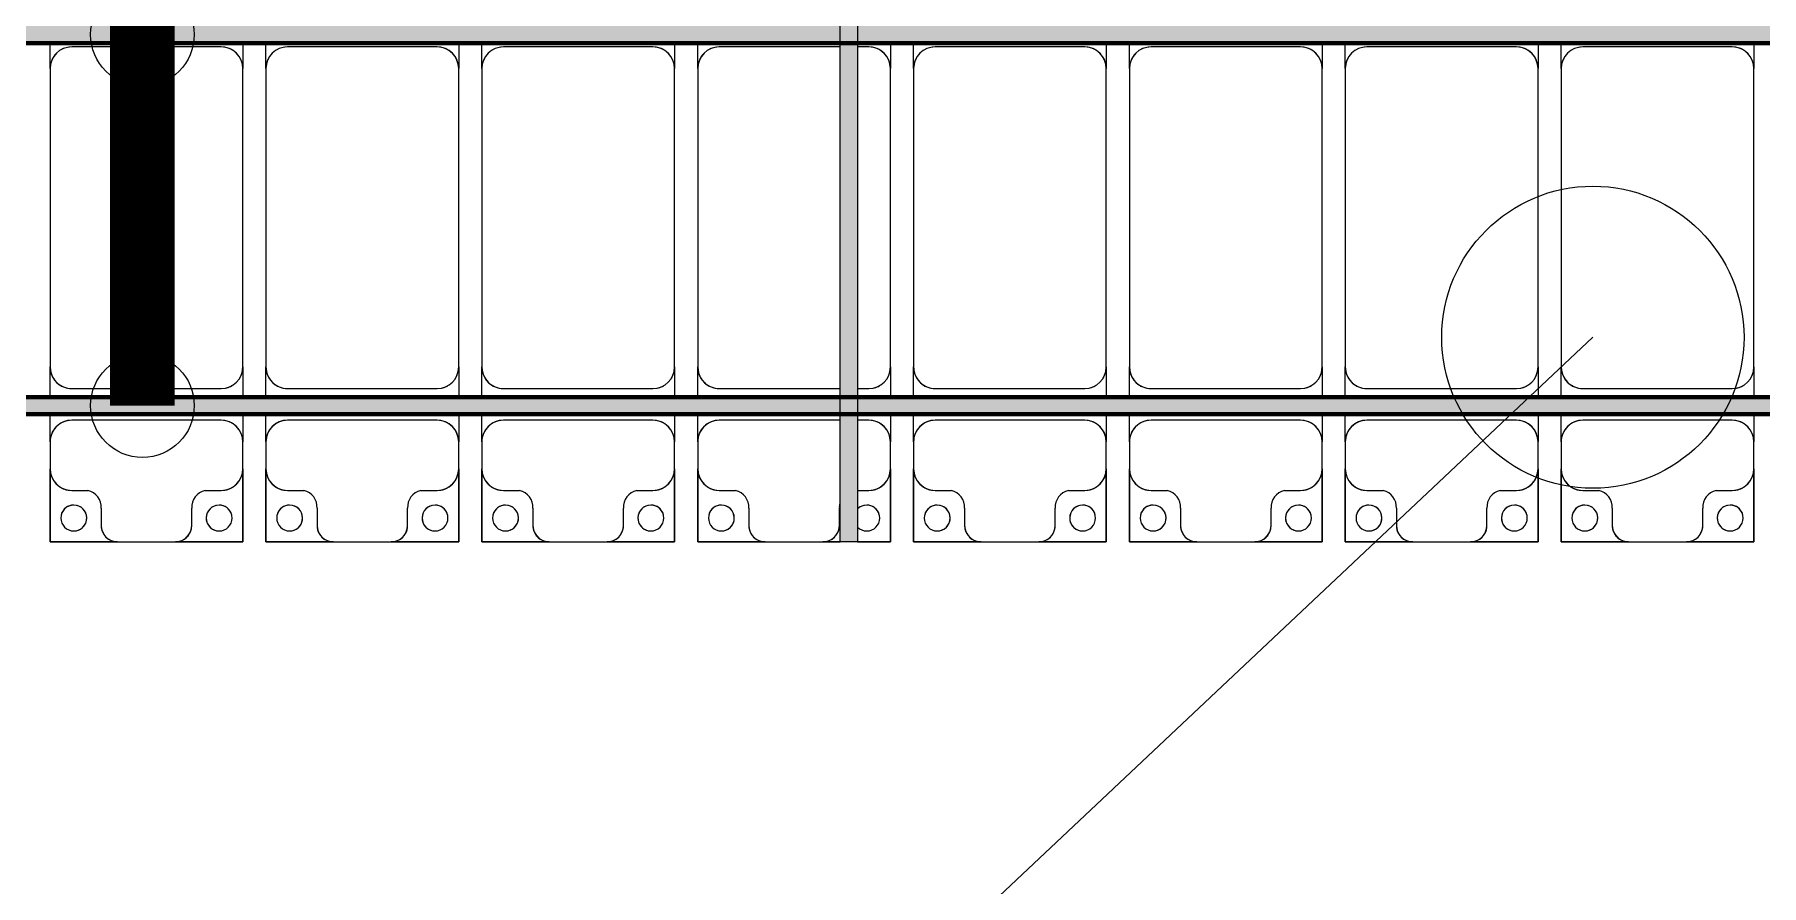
# Model space of a CAD drawing. Header units: millimetres. Extents: x -291190 to 146725, y 19759 to 185158.
# Drawn here: x -279430 to -275430, y 64040 to 66012 of the extents above; entities that cross this region are included whole.
import ezdxf

# ---------------------------------------------------------------- set-up
doc = ezdxf.new("R2010")
doc.units = ezdxf.units.MM
doc.layers.add('A-GENM', color=13, linetype='Continuous', lineweight=9)
doc.layers.add('S-BEAM', color=12, linetype='Continuous', lineweight=9)
for name, color, linetype in [('GC-BICH NEO', 6, 'Continuous'), ('GC-DAY NEO', 5, 'Continuous'), ('GC-HOP 40x60 GIA CUONG', 1, 'Continuous')]:
    doc.layers.add(name, color=color, linetype=linetype)

# ---------------------------------------------------------------- blocks, each defined once
blk = doc.blocks.new('Dai phaodi lai - DẢI PHAO DI LẠI-72756-KHUNG KẾT CẤU BÈ PIN 4')
at = {"layer": 'A-GENM', "color": 7}
for p, q in [((194276.8, 748.4), (194433.1, 748.4)), ((194276.8, 579.3), (194276.8, 748.4)), ((194276.8, 748.4), (194276.8, 579.3)), ((194433.1, 748.4), (194276.8, 748.4)), ((194566.9, 748.4), (194433.1, 748.4)), ((194566.9, 748.4), (194723.2, 748.4)), ((194723.2, 748.4), (194566.9, 748.4)), ((194723.2, 748.4), (194723.2, 579.3)), ((194723.2, 579.3), (194723.2, 748.4)), ((194776.8, 748.4), (194933.1, 748.4)), ((194776.8, 579.3), (194776.8, 748.4)), ((194776.8, 748.4), (194776.8, 579.3)), ((194933.1, 748.4), (194776.8, 748.4)), ((195066.9, 748.4), (194933.1, 748.4)), ((195066.9, 748.4), (195223.2, 748.4)), ((195223.2, 748.4), (195066.9, 748.4)), ((195223.2, 748.4), (195223.2, 579.3)), ((195223.2, 579.3), (195223.2, 748.4)), ((195276.8, 748.4), (195433.1, 748.4)), ((195276.8, 579.3), (195276.8, 748.4)), ((195276.8, 748.4), (195276.8, 579.3)), ((195433.1, 748.4), (195276.8, 748.4)), ((195566.9, 748.4), (195433.1, 748.4)), ((195566.9, 748.4), (195723.2, 748.4)), ((195723.2, 748.4), (195566.9, 748.4)), ((195723.2, 748.4), (195723.2, 579.3)), ((195723.2, 579.3), (195723.2, 748.4)), ((195776.8, 748.4), (195933.1, 748.4)), ((195776.8, 579.3), (195776.8, 748.4)), ((195776.8, 748.4), (195776.8, 579.3)), ((195933.1, 748.4), (195776.8, 748.4)), ((196066.9, 748.4), (195933.1, 748.4)), ((196066.9, 748.4), (196223.2, 748.4)), ((196223.2, 748.4), (196066.9, 748.4)), ((196223.2, 748.4), (196223.2, 579.3)), ((196223.2, 579.3), (196223.2, 748.4)), ((196276.8, 748.4), (196353.4, 748.4)), ((196276.8, 579.3), (196276.8, 748.4)), ((196276.8, 748.4), (196276.8, 579.3)), ((196353.4, 748.4), (196276.8, 748.4)), ((196393.4, 748.4), (196433.1, 748.4)), ((196433.1, 748.4), (196393.4, 748.4)), ((196566.9, 748.4), (196433.1, 748.4)), ((196566.9, 748.4), (196723.2, 748.4)), ((196723.2, 748.4), (196566.9, 748.4)), ((196723.2, 748.4), (196723.2, 579.3)), ((196723.2, 579.3), (196723.2, 748.4)), ((196776.8, 748.4), (196933.1, 748.4)), ((196776.8, 579.3), (196776.8, 748.4)), ((196776.8, 748.4), (196776.8, 579.3)), ((196933.1, 748.4), (196776.8, 748.4)), ((197066.9, 748.4), (196933.1, 748.4)), ((197066.9, 748.4), (197223.2, 748.4)), ((197223.2, 748.4), (197066.9, 748.4)), ((197223.2, 748.4), (197223.2, 579.3)), ((197223.2, 579.3), (197223.2, 748.4)), ((197276.8, 748.4), (197433.1, 748.4)), ((197276.8, 579.3), (197276.8, 748.4)), ((197276.8, 748.4), (197276.8, 579.3)), ((197433.1, 748.4), (197276.8, 748.4)), ((197566.9, 748.4), (197433.1, 748.4)), ((197566.9, 748.4), (197723.2, 748.4)), ((197723.2, 748.4), (197566.9, 748.4)), ((197723.2, 748.4), (197723.2, 579.3)), ((197723.2, 579.3), (197723.2, 748.4)), ((197776.8, 748.4), (197933.1, 748.4)), ((197776.8, 579.3), (197776.8, 748.4)), ((197776.8, 748.4), (197776.8, 579.3)), ((197933.1, 748.4), (197776.8, 748.4)), ((198066.9, 748.4), (197933.1, 748.4)), ((198066.9, 748.4), (198223.2, 748.4)), ((198223.2, 748.4), (198066.9, 748.4)), ((198223.2, 748.4), (198223.2, 579.3)), ((198223.2, 579.3), (198223.2, 748.4)), ((194395.1, 710.4), (194395.1, 670.7)), ((194604.9, 670.7), (194604.9, 710.4)), ((194895.1, 710.4), (194895.1, 670.7)), ((195104.9, 670.7), (195104.9, 710.4)), ((195395.1, 710.4), (195395.1, 670.7)), ((195604.9, 670.7), (195604.9, 710.4)), ((195895.1, 710.4), (195895.1, 670.7)), ((196104.9, 670.7), (196104.9, 710.4)), ((196395.1, 710.4), (196395.1, 670.7)), ((196604.9, 670.7), (196604.9, 710.4)), ((196895.1, 710.4), (196895.1, 670.7)), ((197104.9, 670.7), (197104.9, 710.4)), ((197395.1, 710.4), (197395.1, 670.7)), ((197604.9, 670.7), (197604.9, 710.4)), ((197895.1, 710.4), (197895.1, 670.7)), ((198104.9, 670.7), (198104.9, 710.4)), ((194364.3, 629.3), (194326.8, 629.3)), ((194673.2, 629.3), (194635.7, 629.3)), ((194864.3, 629.3), (194826.8, 629.3)), ((195173.2, 629.3), (195135.7, 629.3)), ((195364.3, 629.3), (195326.8, 629.3)), ((195673.2, 629.3), (195635.7, 629.3)), ((195864.3, 629.3), (195826.8, 629.3)), ((196173.2, 629.3), (196135.7, 629.3)), ((196353.4, 629.3), (196326.8, 629.3)), ((196673.2, 629.3), (196635.7, 629.3)), ((196864.3, 629.3), (196826.8, 629.3)), ((197173.2, 629.3), (197135.7, 629.3)), ((197364.3, 629.3), (197326.8, 629.3)), ((197673.2, 629.3), (197635.7, 629.3)), ((197864.3, 629.3), (197826.8, 629.3)), ((198173.2, 629.3), (198135.7, 629.3)), ((194276.8, 579.3), (194276.8, 516.7)), ((194723.2, 516.7), (194723.2, 579.3)), ((194776.8, 579.3), (194776.8, 516.7)), ((195223.2, 516.7), (195223.2, 579.3)), ((195276.8, 579.3), (195276.8, 516.7)), ((195723.2, 516.7), (195723.2, 579.3)), ((195776.8, 579.3), (195776.8, 516.7)), ((196223.2, 516.7), (196223.2, 579.3)), ((196276.8, 579.3), (196276.8, 516.7)), ((196723.2, 516.7), (196723.2, 579.3)), ((196776.8, 579.3), (196776.8, 516.7)), ((197223.2, 516.7), (197223.2, 579.3)), ((197276.8, 579.3), (197276.8, 516.7)), ((197723.2, 516.7), (197723.2, 579.3)), ((197776.8, 579.3), (197776.8, 516.7)), ((198223.2, 516.7), (198223.2, 579.3)), ((194276.8, 452.9), (194276.8, 516.7)), ((194276.8, 452.9), (194276.8, 516.7)), ((194723.2, 516.7), (194723.2, 452.9)), ((194723.2, 516.7), (194723.2, 452.9)), ((194776.8, 452.9), (194776.8, 516.7)), ((194776.8, 452.9), (194776.8, 516.7)), ((195223.2, 516.7), (195223.2, 452.9)), ((195223.2, 516.7), (195223.2, 452.9)), ((195276.8, 452.9), (195276.8, 516.7)), ((195276.8, 452.9), (195276.8, 516.7)), ((195723.2, 516.7), (195723.2, 452.9)), ((195723.2, 516.7), (195723.2, 452.9)), ((195776.8, 452.9), (195776.8, 516.7)), ((195776.8, 452.9), (195776.8, 516.7)), ((196223.2, 516.7), (196223.2, 452.9)), ((196223.2, 516.7), (196223.2, 452.9)), ((196276.8, 452.9), (196276.8, 516.7)), ((196276.8, 452.9), (196276.8, 516.7)), ((196723.2, 516.7), (196723.2, 452.9)), ((196723.2, 516.7), (196723.2, 452.9)), ((196776.8, 452.9), (196776.8, 516.7)), ((196776.8, 452.9), (196776.8, 516.7)), ((197223.2, 516.7), (197223.2, 452.9)), ((197223.2, 516.7), (197223.2, 452.9)), ((197276.8, 452.9), (197276.8, 516.7)), ((197276.8, 452.9), (197276.8, 516.7)), ((197723.2, 516.7), (197723.2, 452.9)), ((197723.2, 516.7), (197723.2, 452.9)), ((197776.8, 452.9), (197776.8, 516.7)), ((197776.8, 452.9), (197776.8, 516.7)), ((198223.2, 516.7), (198223.2, 452.9)), ((198223.2, 516.7), (198223.2, 452.9)), ((194326.8, 466.7), (194673.2, 466.7)), ((194826.8, 466.7), (195173.2, 466.7)), ((195326.8, 466.7), (195673.2, 466.7)), ((195826.8, 466.7), (196173.2, 466.7)), ((196326.8, 466.7), (196353.4, 466.7)), ((196393.4, 466.7), (196673.2, 466.7)), ((196826.8, 466.7), (197173.2, 466.7)), ((197326.8, 466.7), (197673.2, 466.7)), ((197826.8, 466.7), (198173.2, 466.7)), ((194276.8, 343.3), (194276.8, 412.9)), ((194276.8, 343.3), (194276.8, 412.9)), ((194723.2, 412.9), (194723.2, 343.3)), ((194723.2, 412.9), (194723.2, 343.3)), ((194776.8, 343.3), (194776.8, 412.9)), ((194776.8, 343.3), (194776.8, 412.9)), ((195223.2, 412.9), (195223.2, 343.3)), ((195223.2, 412.9), (195223.2, 343.3)), ((195276.8, 343.3), (195276.8, 412.9)), ((195276.8, 343.3), (195276.8, 412.9)), ((195723.2, 412.9), (195723.2, 343.3)), ((195723.2, 412.9), (195723.2, 343.3)), ((195776.8, 343.3), (195776.8, 412.9)), ((195776.8, 343.3), (195776.8, 412.9)), ((196223.2, 412.9), (196223.2, 343.3)), ((196223.2, 412.9), (196223.2, 343.3)), ((196276.8, 343.3), (196276.8, 412.9)), ((196276.8, 343.3), (196276.8, 412.9)), ((196723.2, 412.9), (196723.2, 343.3)), ((196723.2, 412.9), (196723.2, 343.3)), ((196776.8, 343.3), (196776.8, 412.9)), ((196776.8, 343.3), (196776.8, 412.9)), ((197223.2, 412.9), (197223.2, 343.3)), ((197223.2, 412.9), (197223.2, 343.3)), ((197276.8, 343.3), (197276.8, 412.9)), ((197276.8, 343.3), (197276.8, 412.9)), ((197723.2, 412.9), (197723.2, 343.3)), ((197723.2, 412.9), (197723.2, 343.3)), ((197776.8, 343.3), (197776.8, 412.9)), ((197776.8, 343.3), (197776.8, 412.9)), ((198223.2, 412.9), (198223.2, 343.3)), ((198223.2, 412.9), (198223.2, 343.3)), ((194673.2, 393.3), (194326.8, 393.3)), ((195173.2, 393.3), (194826.8, 393.3)), ((195673.2, 393.3), (195326.8, 393.3)), ((196173.2, 393.3), (195826.8, 393.3)), ((196353.4, 393.3), (196326.8, 393.3)), ((196673.2, 393.3), (196393.4, 393.3)), ((197173.2, 393.3), (196826.8, 393.3)), ((197673.2, 393.3), (197326.8, 393.3)), ((198173.2, 393.3), (197826.8, 393.3)), ((194276.8, 343.3), (194276.8, -348.3)), ((194723.2, -348.3), (194723.2, 343.3)), ((194776.8, 343.3), (194776.8, -348.3)), ((195223.2, -348.3), (195223.2, 343.3)), ((195276.8, 343.3), (195276.8, -348.3)), ((195723.2, -348.3), (195723.2, 343.3)), ((195776.8, 343.3), (195776.8, -348.3)), ((196223.2, -348.3), (196223.2, 343.3)), ((196276.8, 343.3), (196276.8, -348.3)), ((196723.2, -348.3), (196723.2, 343.3)), ((196776.8, 343.3), (196776.8, -348.3)), ((197223.2, -348.3), (197223.2, 343.3)), ((197276.8, 343.3), (197276.8, -348.3)), ((197723.2, -348.3), (197723.2, 343.3)), ((197776.8, 343.3), (197776.8, -348.3)), ((198223.2, -348.3), (198223.2, 343.3)), ((194276.8, -407.1), (194276.8, -348.3)), ((194276.8, -407.1), (194276.8, -348.3)), ((194723.2, -348.3), (194723.2, -407.1)), ((194723.2, -348.3), (194723.2, -407.1)), ((194776.8, -407.1), (194776.8, -348.3)), ((194776.8, -407.1), (194776.8, -348.3)), ((195223.2, -348.3), (195223.2, -407.1)), ((195223.2, -348.3), (195223.2, -407.1)), ((195276.8, -407.1), (195276.8, -348.3)), ((195276.8, -407.1), (195276.8, -348.3)), ((195723.2, -348.3), (195723.2, -407.1)), ((195723.2, -348.3), (195723.2, -407.1)), ((195776.8, -407.1), (195776.8, -348.3)), ((195776.8, -407.1), (195776.8, -348.3)), ((196223.2, -348.3), (196223.2, -407.1)), ((196223.2, -348.3), (196223.2, -407.1)), ((196276.8, -407.1), (196276.8, -348.3)), ((196276.8, -407.1), (196276.8, -348.3)), ((196723.2, -348.3), (196723.2, -407.1)), ((196723.2, -348.3), (196723.2, -407.1)), ((196776.8, -407.1), (196776.8, -348.3)), ((196776.8, -407.1), (196776.8, -348.3)), ((197223.2, -348.3), (197223.2, -407.1)), ((197223.2, -348.3), (197223.2, -407.1)), ((197276.8, -407.1), (197276.8, -348.3)), ((197276.8, -407.1), (197276.8, -348.3)), ((197723.2, -348.3), (197723.2, -407.1)), ((197723.2, -348.3), (197723.2, -407.1)), ((197776.8, -407.1), (197776.8, -348.3)), ((197776.8, -407.1), (197776.8, -348.3)), ((198223.2, -348.3), (198223.2, -407.1)), ((198223.2, -348.3), (198223.2, -407.1)), ((194326.8, -398.3), (194673.2, -398.3)), ((194826.8, -398.3), (195173.2, -398.3)), ((195326.8, -398.3), (195673.2, -398.3)), ((195826.8, -398.3), (196173.2, -398.3)), ((196326.8, -398.3), (196353.4, -398.3)), ((196393.4, -398.3), (196673.2, -398.3)), ((196826.8, -398.3), (197173.2, -398.3)), ((197326.8, -398.3), (197673.2, -398.3)), ((197826.8, -398.3), (198173.2, -398.3))]:
    blk.add_line(p, q, dxfattribs=at)
for centre, radius, start, end in [((194331.6, 693.3), 30, 90, 270), ((194331.6, 693.3), 30, 90, 180), ((194331.6, 693.3), 30, 270, 90), ((194331.6, 693.3), 30, 285, 90), ((194433.1, 710.4), 38, 90, 180), ((194433.1, 710.4), 38, 90, 180), ((194433.1, 710.4), 38, 120, 180), ((194433.1, 710.4), 38, 120, 180), ((194433.1, 710.4), 38, 90, 105), ((194433.1, 710.4), 38, 90, 105), ((194566.9, 710.4), 38, 360, 90), ((194566.9, 710.4), 38, 75, 90), ((194566.9, 710.4), 38, 0, 90), ((194566.9, 710.4), 38, 75, 90), ((194566.9, 710.4), 38, 0, 60), ((194566.9, 710.4), 38, 0, 60), ((194668.4, 693.3), 30, 90, 270), ((194668.4, 693.3), 30, 90, 255), ((194668.4, 693.3), 30, 270, 90), ((194668.4, 693.3), 30, 0, 90), ((194831.6, 693.3), 30, 90, 270), ((194831.6, 693.3), 30, 90, 180), ((194831.6, 693.3), 30, 270, 90), ((194831.6, 693.3), 30, 285, 90), ((194933.1, 710.4), 38, 90, 180), ((194933.1, 710.4), 38, 90, 180), ((194933.1, 710.4), 38, 120, 180), ((194933.1, 710.4), 38, 120, 180), ((194933.1, 710.4), 38, 90, 105), ((194933.1, 710.4), 38, 90, 105), ((195066.9, 710.4), 38, 360, 90), ((195066.9, 710.4), 38, 75, 90), ((195066.9, 710.4), 38, 0, 90), ((195066.9, 710.4), 38, 75, 90), ((195066.9, 710.4), 38, 0, 60), ((195066.9, 710.4), 38, 0, 60), ((195168.4, 693.3), 30, 90, 270), ((195168.4, 693.3), 30, 90, 255), ((195168.4, 693.3), 30, 270, 90), ((195168.4, 693.3), 30, 0, 90), ((195331.6, 693.3), 30, 90, 270), ((195331.6, 693.3), 30, 90, 180), ((195331.6, 693.3), 30, 270, 90), ((195331.6, 693.3), 30, 285, 90), ((195433.1, 710.4), 38, 90, 180), ((195433.1, 710.4), 38, 90, 180), ((195433.1, 710.4), 38, 120, 180), ((195433.1, 710.4), 38, 120, 180), ((195433.1, 710.4), 38, 90, 105), ((195433.1, 710.4), 38, 90, 105), ((195566.9, 710.4), 38, 360, 90), ((195566.9, 710.4), 38, 75, 90), ((195566.9, 710.4), 38, 0, 90), ((195566.9, 710.4), 38, 75, 90), ((195566.9, 710.4), 38, 0, 60), ((195566.9, 710.4), 38, 0, 60), ((195668.4, 693.3), 30, 90, 270), ((195668.4, 693.3), 30, 90, 255), ((195668.4, 693.3), 30, 270, 90), ((195668.4, 693.3), 30, 0, 90), ((195831.6, 693.3), 30, 90, 270), ((195831.6, 693.3), 30, 90, 180), ((195831.6, 693.3), 30, 270, 90), ((195831.6, 693.3), 30, 285, 90), ((195933.1, 710.4), 38, 90, 180), ((195933.1, 710.4), 38, 90, 180), ((195933.1, 710.4), 38, 120, 180), ((195933.1, 710.4), 38, 120, 180), ((195933.1, 710.4), 38, 90, 105), ((195933.1, 710.4), 38, 90, 105), ((196066.9, 710.4), 38, 360, 90), ((196066.9, 710.4), 38, 75, 90), ((196066.9, 710.4), 38, 0, 90), ((196066.9, 710.4), 38, 75, 90), ((196066.9, 710.4), 38, 0, 60), ((196066.9, 710.4), 38, 0, 60), ((196168.4, 693.3), 30, 90, 270), ((196168.4, 693.3), 30, 90, 255), ((196168.4, 693.3), 30, 270, 90), ((196168.4, 693.3), 30, 0, 90), ((196331.6, 693.3), 30, 90, 270), ((196331.6, 693.3), 30, 90, 180), ((196331.6, 693.3), 30, 45, 90), ((196331.6, 693.3), 30, 45, 90), ((196433.1, 710.4), 38, 90, 180), ((196433.1, 710.4), 38, 90, 180), ((196433.1, 710.4), 38, 120, 180), ((196433.1, 710.4), 38, 120, 180), ((196433.1, 710.4), 38, 90, 105), ((196433.1, 710.4), 38, 90, 105), ((196566.9, 710.4), 38, 360, 90), ((196566.9, 710.4), 38, 75, 90), ((196566.9, 710.4), 38, 0, 90), ((196566.9, 710.4), 38, 75, 90), ((196566.9, 710.4), 38, 0, 60), ((196566.9, 710.4), 38, 0, 60), ((196668.4, 693.3), 30, 90, 270), ((196668.4, 693.3), 30, 90, 255), ((196668.4, 693.3), 30, 270, 90), ((196668.4, 693.3), 30, 0, 90), ((196831.6, 693.3), 30, 90, 270), ((196831.6, 693.3), 30, 90, 180), ((196831.6, 693.3), 30, 270, 90), ((196831.6, 693.3), 30, 285, 90), ((196933.1, 710.4), 38, 90, 180), ((196933.1, 710.4), 38, 90, 180), ((196933.1, 710.4), 38, 120, 180), ((196933.1, 710.4), 38, 120, 180), ((196933.1, 710.4), 38, 90, 105), ((196933.1, 710.4), 38, 90, 105), ((197066.9, 710.4), 38, 360, 90), ((197066.9, 710.4), 38, 75, 90), ((197066.9, 710.4), 38, 0, 90), ((197066.9, 710.4), 38, 75, 90), ((197066.9, 710.4), 38, 0, 60), ((197066.9, 710.4), 38, 0, 60), ((197168.4, 693.3), 30, 90, 270), ((197168.4, 693.3), 30, 90, 255), ((197168.4, 693.3), 30, 270, 90), ((197168.4, 693.3), 30, 0, 90), ((197331.6, 693.3), 30, 90, 270), ((197331.6, 693.3), 30, 90, 180), ((197331.6, 693.3), 30, 270, 90), ((197331.6, 693.3), 30, 285, 90), ((197433.1, 710.4), 38, 90, 180), ((197433.1, 710.4), 38, 90, 180), ((197433.1, 710.4), 38, 120, 180), ((197433.1, 710.4), 38, 120, 180), ((197433.1, 710.4), 38, 90, 105), ((197433.1, 710.4), 38, 90, 105), ((197566.9, 710.4), 38, 360, 90), ((197566.9, 710.4), 38, 75, 90), ((197566.9, 710.4), 38, 0, 90), ((197566.9, 710.4), 38, 75, 90), ((197566.9, 710.4), 38, 0, 60), ((197566.9, 710.4), 38, 0, 60), ((197668.4, 693.3), 30, 90, 270), ((197668.4, 693.3), 30, 90, 255), ((197668.4, 693.3), 30, 270, 90), ((197668.4, 693.3), 30, 0, 90), ((197831.6, 693.3), 30, 90, 270), ((197831.6, 693.3), 30, 90, 180), ((197831.6, 693.3), 30, 270, 90), ((197831.6, 693.3), 30, 285, 90), ((197933.1, 710.4), 38, 90, 180), ((197933.1, 710.4), 38, 90, 180), ((197933.1, 710.4), 38, 120, 180), ((197933.1, 710.4), 38, 120, 180), ((197933.1, 710.4), 38, 90, 105), ((197933.1, 710.4), 38, 90, 105), ((198066.9, 710.4), 38, 360, 90), ((198066.9, 710.4), 38, 75, 90), ((198066.9, 710.4), 38, 0, 90), ((198066.9, 710.4), 38, 75, 90), ((198066.9, 710.4), 38, 0, 60), ((198066.9, 710.4), 38, 0, 60), ((198168.4, 693.3), 30, 90, 270), ((198168.4, 693.3), 30, 90, 255), ((198168.4, 693.3), 30, 270, 90), ((198168.4, 693.3), 30, 0, 90), ((194331.6, 693.3), 30, 195, 270), ((194668.4, 693.3), 30, 270, 345), ((194831.6, 693.3), 30, 195, 270), ((195168.4, 693.3), 30, 270, 345), ((195331.6, 693.3), 30, 195, 270), ((195668.4, 693.3), 30, 270, 345), ((195831.6, 693.3), 30, 195, 270), ((196168.4, 693.3), 30, 270, 345), ((196331.6, 693.3), 30, 195, 270), ((196668.4, 693.3), 30, 270, 345), ((196831.6, 693.3), 30, 195, 270), ((197168.4, 693.3), 30, 270, 345), ((197331.6, 693.3), 30, 195, 270), ((197668.4, 693.3), 30, 270, 345), ((197831.6, 693.3), 30, 195, 270), ((198168.4, 693.3), 30, 270, 345), ((194355.2, 668.2), 40, 283.1885, 3.5081), ((194644.8, 668.2), 40, 176.4919, 256.8115), ((194855.2, 668.2), 40, 283.1885, 3.5081), ((195144.8, 668.2), 40, 176.4919, 256.8115), ((195355.2, 668.2), 40, 283.1885, 3.5081), ((195644.8, 668.2), 40, 176.4919, 256.8115), ((195855.2, 668.2), 40, 283.1885, 3.5081), ((196144.8, 668.2), 40, 176.4919, 256.8115), ((196331.6, 693.3), 30, 270, 315), ((196331.6, 693.3), 30, 285, 315), ((196355.2, 668.2), 40, 350.1215, 3.5081), ((196644.8, 668.2), 40, 176.4919, 256.8115), ((196855.2, 668.2), 40, 283.1885, 3.5081), ((197144.8, 668.2), 40, 176.4919, 256.8115), ((197355.2, 668.2), 40, 283.1885, 3.5081), ((197644.8, 668.2), 40, 176.4919, 256.8115), ((197855.2, 668.2), 40, 283.1885, 3.5081), ((198144.8, 668.2), 40, 176.4919, 256.8115), ((194326.8, 579.3), 50, 90, 180), ((194326.8, 579.3), 50, 90, 165), ((194326.8, 579.3), 50, 135, 150), ((194326.8, 579.3), 50, 135, 150), ((194326.8, 579.3), 50, 90, 120), ((194326.8, 579.3), 50, 90, 120), ((194673.2, 579.3), 50, 0, 90), ((194673.2, 579.3), 50, 60, 90), ((194673.2, 579.3), 50, 15, 90), ((194673.2, 579.3), 50, 60, 90), ((194673.2, 579.3), 50, 30, 45), ((194673.2, 579.3), 50, 30, 45), ((194826.8, 579.3), 50, 90, 180), ((194826.8, 579.3), 50, 90, 165), ((194826.8, 579.3), 50, 135, 150), ((194826.8, 579.3), 50, 135, 150), ((194826.8, 579.3), 50, 90, 120), ((194826.8, 579.3), 50, 90, 120), ((195173.2, 579.3), 50, 0, 90), ((195173.2, 579.3), 50, 60, 90), ((195173.2, 579.3), 50, 15, 90), ((195173.2, 579.3), 50, 60, 90), ((195173.2, 579.3), 50, 30, 45), ((195173.2, 579.3), 50, 30, 45), ((195326.8, 579.3), 50, 90, 180), ((195326.8, 579.3), 50, 90, 165), ((195326.8, 579.3), 50, 135, 150), ((195326.8, 579.3), 50, 135, 150), ((195326.8, 579.3), 50, 90, 120), ((195326.8, 579.3), 50, 90, 120), ((195673.2, 579.3), 50, 0, 90), ((195673.2, 579.3), 50, 60, 90), ((195673.2, 579.3), 50, 15, 90), ((195673.2, 579.3), 50, 60, 90), ((195673.2, 579.3), 50, 30, 45), ((195673.2, 579.3), 50, 30, 45), ((195826.8, 579.3), 50, 90, 180), ((195826.8, 579.3), 50, 90, 165), ((195826.8, 579.3), 50, 135, 150), ((195826.8, 579.3), 50, 135, 150), ((195826.8, 579.3), 50, 90, 120), ((195826.8, 579.3), 50, 90, 120), ((196173.2, 579.3), 50, 0, 90), ((196173.2, 579.3), 50, 60, 90), ((196173.2, 579.3), 50, 15, 90), ((196173.2, 579.3), 50, 60, 90), ((196173.2, 579.3), 50, 30, 45), ((196173.2, 579.3), 50, 30, 45), ((196326.8, 579.3), 50, 90, 180), ((196326.8, 579.3), 50, 90, 165), ((196326.8, 579.3), 50, 135, 150), ((196326.8, 579.3), 50, 135, 150), ((196326.8, 579.3), 50, 90, 120), ((196326.8, 579.3), 50, 90, 120), ((196673.2, 579.3), 50, 0, 90), ((196673.2, 579.3), 50, 60, 90), ((196673.2, 579.3), 50, 15, 90), ((196673.2, 579.3), 50, 60, 90), ((196673.2, 579.3), 50, 30, 45), ((196673.2, 579.3), 50, 30, 45), ((196826.8, 579.3), 50, 90, 180), ((196826.8, 579.3), 50, 90, 165), ((196826.8, 579.3), 50, 135, 150), ((196826.8, 579.3), 50, 135, 150), ((196826.8, 579.3), 50, 90, 120), ((196826.8, 579.3), 50, 90, 120), ((197173.2, 579.3), 50, 0, 90), ((197173.2, 579.3), 50, 60, 90), ((197173.2, 579.3), 50, 15, 90), ((197173.2, 579.3), 50, 60, 90), ((197173.2, 579.3), 50, 30, 45), ((197173.2, 579.3), 50, 30, 45), ((197326.8, 579.3), 50, 90, 180), ((197326.8, 579.3), 50, 90, 165), ((197326.8, 579.3), 50, 135, 150), ((197326.8, 579.3), 50, 135, 150), ((197326.8, 579.3), 50, 90, 120), ((197326.8, 579.3), 50, 90, 120), ((197673.2, 579.3), 50, 0, 90), ((197673.2, 579.3), 50, 60, 90), ((197673.2, 579.3), 50, 15, 90), ((197673.2, 579.3), 50, 60, 90), ((197673.2, 579.3), 50, 30, 45), ((197673.2, 579.3), 50, 30, 45), ((197826.8, 579.3), 50, 90, 180), ((197826.8, 579.3), 50, 90, 165), ((197826.8, 579.3), 50, 135, 150), ((197826.8, 579.3), 50, 135, 150), ((197826.8, 579.3), 50, 90, 120), ((197826.8, 579.3), 50, 90, 120), ((198173.2, 579.3), 50, 0, 90), ((198173.2, 579.3), 50, 60, 90), ((198173.2, 579.3), 50, 15, 90), ((198173.2, 579.3), 50, 60, 90), ((198173.2, 579.3), 50, 30, 45), ((198173.2, 579.3), 50, 30, 45), ((194326.8, 516.7), 50, 180, 270), ((194326.8, 516.7), 50, 195, 270), ((194673.2, 516.7), 50, 270, 0), ((194673.2, 516.7), 50, 270, 345), ((194826.8, 516.7), 50, 180, 270), ((194826.8, 516.7), 50, 195, 270), ((195173.2, 516.7), 50, 270, 0), ((195173.2, 516.7), 50, 270, 345), ((195326.8, 516.7), 50, 180, 270), ((195326.8, 516.7), 50, 195, 270), ((195673.2, 516.7), 50, 270, 0), ((195673.2, 516.7), 50, 270, 345), ((195826.8, 516.7), 50, 180, 270), ((195826.8, 516.7), 50, 195, 270), ((196173.2, 516.7), 50, 270, 0), ((196173.2, 516.7), 50, 270, 345), ((196326.8, 516.7), 50, 180, 270), ((196326.8, 516.7), 50, 195, 270), ((196673.2, 516.7), 50, 270, 0), ((196673.2, 516.7), 50, 270, 345), ((196826.8, 516.7), 50, 180, 270), ((196826.8, 516.7), 50, 195, 270), ((197173.2, 516.7), 50, 270, 0), ((197173.2, 516.7), 50, 270, 345), ((197326.8, 516.7), 50, 180, 270), ((197326.8, 516.7), 50, 195, 270), ((197673.2, 516.7), 50, 270, 0), ((197673.2, 516.7), 50, 270, 345), ((197826.8, 516.7), 50, 180, 270), ((197826.8, 516.7), 50, 195, 270), ((198173.2, 516.7), 50, 270, 0), ((198173.2, 516.7), 50, 270, 345), ((194326.8, 343.3), 50, 90, 180), ((194326.8, 343.3), 50, 150, 180), ((194326.8, 343.3), 50, 105, 120), ((194673.2, 343.3), 50, 360, 90), ((194673.2, 343.3), 50, 360, 75), ((194826.8, 343.3), 50, 90, 180), ((194826.8, 343.3), 50, 150, 180), ((194826.8, 343.3), 50, 105, 120), ((195173.2, 343.3), 50, 360, 90), ((195173.2, 343.3), 50, 360, 75), ((195326.8, 343.3), 50, 90, 180), ((195326.8, 343.3), 50, 150, 180), ((195326.8, 343.3), 50, 105, 120), ((195673.2, 343.3), 50, 360, 90), ((195673.2, 343.3), 50, 360, 75), ((195826.8, 343.3), 50, 90, 180), ((195826.8, 343.3), 50, 150, 180), ((195826.8, 343.3), 50, 105, 120), ((196173.2, 343.3), 50, 360, 90), ((196173.2, 343.3), 50, 360, 75), ((196326.8, 343.3), 50, 90, 180), ((196326.8, 343.3), 50, 150, 180), ((196326.8, 343.3), 50, 105, 120), ((196673.2, 343.3), 50, 360, 90), ((196673.2, 343.3), 50, 360, 75), ((196826.8, 343.3), 50, 90, 180), ((196826.8, 343.3), 50, 150, 180), ((196826.8, 343.3), 50, 105, 120), ((197173.2, 343.3), 50, 360, 90), ((197173.2, 343.3), 50, 360, 75), ((197326.8, 343.3), 50, 90, 180), ((197326.8, 343.3), 50, 150, 180), ((197326.8, 343.3), 50, 105, 120), ((197673.2, 343.3), 50, 360, 90), ((197673.2, 343.3), 50, 360, 75), ((197826.8, 343.3), 50, 90, 180), ((197826.8, 343.3), 50, 150, 180), ((197826.8, 343.3), 50, 105, 120), ((198173.2, 343.3), 50, 360, 90), ((198173.2, 343.3), 50, 360, 75), ((194326.8, -348.3), 50, 180, 270), ((194673.2, -348.3), 50, 270, 360), ((194673.2, -348.3), 50, 315, 360), ((194826.8, -348.3), 50, 180, 270), ((195173.2, -348.3), 50, 270, 360), ((195173.2, -348.3), 50, 315, 360), ((195326.8, -348.3), 50, 180, 270), ((195673.2, -348.3), 50, 270, 360), ((195673.2, -348.3), 50, 315, 360), ((195826.8, -348.3), 50, 180, 270), ((196173.2, -348.3), 50, 270, 360), ((196173.2, -348.3), 50, 315, 360), ((196326.8, -348.3), 50, 180, 270), ((196673.2, -348.3), 50, 270, 360), ((196673.2, -348.3), 50, 315, 360), ((196826.8, -348.3), 50, 180, 270), ((197173.2, -348.3), 50, 270, 360), ((197173.2, -348.3), 50, 315, 360), ((197326.8, -348.3), 50, 180, 270), ((197673.2, -348.3), 50, 270, 360), ((197673.2, -348.3), 50, 315, 360), ((197826.8, -348.3), 50, 180, 270), ((198173.2, -348.3), 50, 270, 360), ((198173.2, -348.3), 50, 315, 360), ((194326.8, -348.3), 50, 195, 270), ((194673.2, -348.3), 50, 270, 300), ((194826.8, -348.3), 50, 195, 270), ((195173.2, -348.3), 50, 270, 300), ((195326.8, -348.3), 50, 195, 270), ((195673.2, -348.3), 50, 270, 300), ((195826.8, -348.3), 50, 195, 270), ((196173.2, -348.3), 50, 270, 300), ((196326.8, -348.3), 50, 195, 270), ((196673.2, -348.3), 50, 270, 300), ((196826.8, -348.3), 50, 195, 270), ((197173.2, -348.3), 50, 270, 300), ((197326.8, -348.3), 50, 195, 270), ((197673.2, -348.3), 50, 270, 300), ((197826.8, -348.3), 50, 195, 270), ((198173.2, -348.3), 50, 270, 300)]:
    blk.add_arc(centre, radius, start, end, dxfattribs=at)
blk = doc.blocks.new('Dầm C52 - Dầm C52-V31-KHUNG KẾT CẤU BÈ PIN 4')
at = {"layer": 'S-BEAM', "lineweight": 140}
blk.add_hatch(color=1, dxfattribs=at).paths.add_polyline_path([(-101365.1, 20), (-101557, 20), (-101557, -20), (101557, -20), (101557, 20), (-100456.6, 20)])
at = {"layer": 'S-BEAM', "color": 1, "lineweight": 140}
blk.add_line((-101557, 20), (101557, 20), dxfattribs=at)
blk = doc.blocks.new('Dầm C52 - Dầm C52-73879-KHUNG KẾT CẤU BÈ PIN 4')
at = {"layer": 'S-BEAM', "lineweight": 140}
blk.add_hatch(color=1, dxfattribs=at).paths.add_polyline_path([(-101365.1, 20), (-101557, 20), (-101557, -20), (101557, -20), (101557, 20), (-100456.6, 20)])
at = {"layer": 'S-BEAM', "color": 1, "lineweight": 140}
for p, q in [((-101557, 20), (101557, 20)), ((101557, -20), (-101557, -20))]:
    blk.add_line(p, q, dxfattribs=at)
blk = doc.blocks.new('Dầm C52 - Hộp 40x60-74703-KHUNG KẾT CẤU BÈ PIN 4')
at = {"layer": 'S-BEAM', "lineweight": 25}
blk.add_hatch(color=4, dxfattribs=at).paths.add_polyline_path([(-37152.5, -20), (37152.5, -20), (37152.5, 20), (-37152.5, 20)])
at = {"layer": 'S-BEAM', "color": 4, "lineweight": 25}
for p, q in [((-37152.5, -20), (-37152.5, 20)), ((-37152.5, 20), (37152.5, 20)), ((37152.5, -20), (-37152.5, -20))]:
    blk.add_line(p, q, dxfattribs=at)

msp = doc.modelspace()

# ---------------------------------------------------------------- linework, layer by layer
at = {"layer": 'GC-BICH NEO'}
msp.add_circle((-275820.1, 65310.2), 350, dxfattribs=at)
at = {"layer": 'GC-DAY NEO'}
msp.add_line((-275820.1, 65310.2), (-281645, 59826.5), dxfattribs=at)
at = {"layer": 'GC-HOP 40x60 GIA CUONG', "const_width": 150}
msp.add_lwpolyline([(-279179.7, 65151.7), (-279179.7, 80151.7)], dxfattribs=at)
at = {"layer": 'GC-HOP 40x60 GIA CUONG'}
for centre in [(-279179.7, 66011.7), (-279179.7, 65151.7)]:
    msp.add_circle(centre, 120, dxfattribs=at)

# ---------------------------------------------------------------- block references
at = {"layer": 'A-GENM', "color": 7, "rotation": 180}
msp.add_blockref('Dai phaodi lai - DẢI PHAO DI LẠI-72756-KHUNG KẾT CẤU BÈ PIN 4', (-81170.4, 65584.6), dxfattribs=at)
at = {"layer": 'S-BEAM', "color": 4, "lineweight": 25, "rotation": 89.99999999999977}
msp.add_blockref('Dầm C52 - Hộp 40x60-74703-KHUNG KẾT CẤU BÈ PIN 4', (-277543.8, 101988.7), dxfattribs=at)
at = {"layer": 'S-BEAM', "color": 1, "lineweight": 140, "rotation": 180}
for name, p in [('Dầm C52 - Dầm C52-V31-KHUNG KẾT CẤU BÈ PIN 4', (-182145.7, 66011.7)), ('Dầm C52 - Dầm C52-73879-KHUNG KẾT CẤU BÈ PIN 4', (-182145.7, 65151.7))]:
    msp.add_blockref(name, p, dxfattribs=at)

doc.saveas('drawing.dxf')
